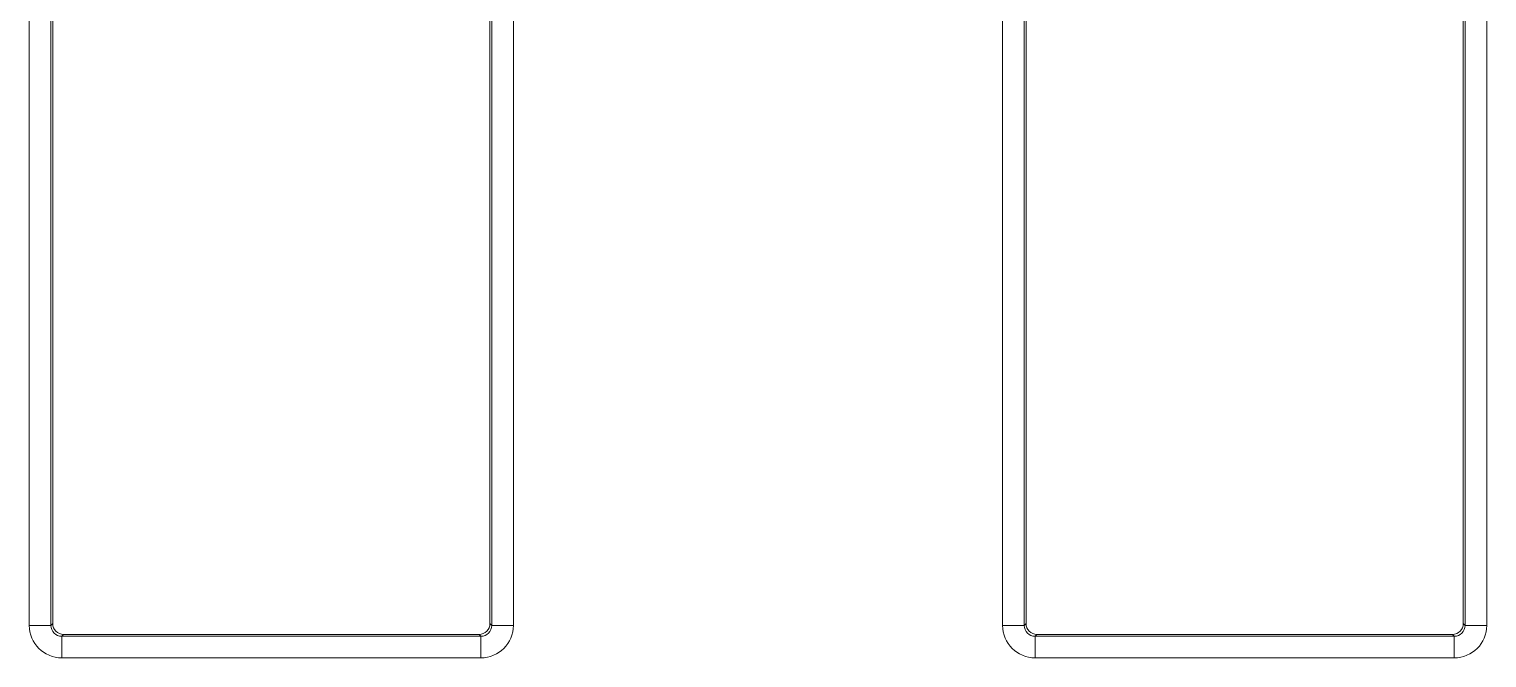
# Model space of a CAD drawing. Header units: millimetres. Extents: x 33157 to 59611, y -29750 to 1750.
# Drawn here: x 54966.7 to 55034.1, y 262.6 to 291.7 of the extents above; entities that cross this region are included whole.
import ezdxf

# ---------------------------------------------------------------- set-up
doc = ezdxf.new("R2010")
doc.units = ezdxf.units.MM
doc.layers.add('layer 1', color=7, linetype='Continuous', lineweight=18)

msp = doc.modelspace()

# ---------------------------------------------------------------- linework, layer by layer
at = {"layer": 'layer 1', "lineweight": 9}
for p, q in [((54966.663, 318.907), (54966.663, 264.075)), ((54967.663, 318.907), (54967.663, 264.075)), ((54967.749, 318.822), (54967.749, 264.16)), ((54987.961, 318.822), (54987.961, 264.16)), ((54988.046, 318.907), (54988.046, 264.075)), ((54989.046, 318.907), (54989.046, 264.075)), ((55011.663, 318.907), (55011.663, 264.075)), ((55012.663, 318.907), (55012.663, 264.075)), ((55012.749, 318.822), (55012.749, 264.16)), ((55032.961, 318.822), (55032.961, 264.16)), ((55033.046, 318.907), (55033.046, 264.075)), ((55034.046, 318.907), (55034.046, 264.075)), ((54967.663, 264.075), (54967.663, 264.075)), ((54967.749, 264.16), (54967.749, 264.16)), ((54968.163, 263.575), (54968.163, 263.575)), ((54968.163, 263.575), (54968.163, 262.575)), ((54968.249, 263.66), (54968.249, 263.66)), ((54987.461, 263.66), (54987.461, 263.66)), ((54987.546, 263.575), (54987.546, 263.575)), ((54987.546, 263.575), (54987.546, 262.575)), ((54987.546, 263.575), (54987.546, 263.575)), ((54989.046, 264.075), (54989.046, 264.075)), ((55012.663, 264.075), (55012.663, 264.075)), ((55012.749, 264.16), (55012.749, 264.16)), ((55013.163, 263.575), (55013.163, 263.575)), ((55013.163, 263.575), (55013.163, 262.575)), ((55013.249, 263.66), (55013.249, 263.66)), ((55032.461, 263.66), (55032.461, 263.66)), ((55032.546, 263.575), (55032.546, 263.575)), ((55032.546, 263.575), (55032.546, 263.575)), ((55032.546, 263.575), (55032.546, 262.575)), ((55034.046, 264.075), (55034.046, 264.075)), ((54987.546, 262.575), (54987.546, 262.575)), ((55032.546, 262.575), (55032.546, 262.575))]:
    msp.add_line(p, q, dxfattribs=at)
for points in [[(54966.663, 264.075), (54966.663, 264.075), (54967.663, 264.075), (54967.663, 264.075)], [(54966.664, 264.075), (54966.664, 263.246), (54967.335, 262.575), (54968.163, 262.575)], [(54967.749, 264.16), (54967.749, 264.16), (54967.663, 264.075), (54967.663, 264.075)], [(54967.749, 264.16), (54967.749, 263.884), (54967.973, 263.66), (54968.249, 263.66)], [(54987.546, 263.575), (54987.546, 263.575), (54968.163, 263.575), (54968.163, 263.575)], [(54987.461, 263.66), (54987.461, 263.66), (54968.249, 263.66), (54968.249, 263.66)], [(54968.249, 263.66), (54968.249, 263.66), (54968.163, 263.575), (54968.163, 263.575)], [(54987.461, 263.66), (54987.461, 263.66), (54987.546, 263.575), (54987.546, 263.575)], [(54987.461, 263.66), (54987.737, 263.66), (54987.961, 263.884), (54987.961, 264.16)], [(54987.546, 262.575), (54988.375, 262.575), (54989.046, 263.246), (54989.046, 264.075)], [(54987.961, 264.16), (54987.961, 264.16), (54988.046, 264.075), (54988.046, 264.075)], [(54989.046, 264.075), (54989.046, 264.075), (54988.046, 264.075), (54988.046, 264.075)], [(55011.663, 264.075), (55011.663, 264.075), (55012.663, 264.075), (55012.663, 264.075)], [(55011.664, 264.075), (55011.664, 263.246), (55012.335, 262.575), (55013.163, 262.575)], [(55012.749, 264.16), (55012.749, 264.16), (55012.663, 264.075), (55012.663, 264.075)], [(55012.749, 264.16), (55012.749, 263.884), (55012.973, 263.66), (55013.249, 263.66)], [(55032.546, 263.575), (55032.546, 263.575), (55013.163, 263.575), (55013.163, 263.575)], [(55032.461, 263.66), (55032.461, 263.66), (55013.249, 263.66), (55013.249, 263.66)], [(55013.249, 263.66), (55013.249, 263.66), (55013.163, 263.575), (55013.163, 263.575)], [(55032.461, 263.66), (55032.461, 263.66), (55032.546, 263.575), (55032.546, 263.575)], [(55032.461, 263.66), (55032.737, 263.66), (55032.961, 263.884), (55032.961, 264.16)], [(55032.546, 262.575), (55033.375, 262.575), (55034.046, 263.246), (55034.046, 264.075)], [(55032.961, 264.16), (55032.961, 264.16), (55033.046, 264.075), (55033.046, 264.075)], [(55034.046, 264.075), (55034.046, 264.075), (55033.046, 264.075), (55033.046, 264.075)], [(54987.546, 262.575), (54987.546, 262.575), (54968.163, 262.575), (54968.163, 262.575)], [(55032.546, 262.575), (55032.546, 262.575), (55013.163, 262.575), (55013.163, 262.575)]]:
    msp.add_open_spline(points, degree=3, dxfattribs=at)
for points, knots in [([(54967.663, 264.075), (54967.663, 263.942), (54967.716, 263.815), (54967.81, 263.721), (54967.904, 263.627), (54968.031, 263.575), (54968.163, 263.575)], [0, 0, 0, 0, 171161.501969, 171161.501969, 171161.501969, 342323.003938, 342323.003938, 342323.003938, 342323.003938]), ([(54987.546, 263.575), (54987.679, 263.575), (54987.806, 263.627), (54987.9, 263.721), (54987.993, 263.815), (54988.046, 263.942), (54988.046, 264.075)], [0, 0, 0, 0, 171224.15516, 171224.15516, 171224.15516, 342448.31032, 342448.31032, 342448.31032, 342448.31032]), ([(55012.663, 264.075), (55012.663, 263.942), (55012.716, 263.815), (55012.81, 263.721), (55012.904, 263.627), (55013.031, 263.575), (55013.163, 263.575)], [0, 0, 0, 0, 171301.960222, 171301.960222, 171301.960222, 342603.920443, 342603.920443, 342603.920443, 342603.920443]), ([(55032.546, 263.575), (55032.679, 263.575), (55032.806, 263.627), (55032.9, 263.721), (55032.993, 263.815), (55033.046, 263.942), (55033.046, 264.075)], [0, 0, 0, 0, 171364.613413, 171364.613413, 171364.613413, 342729.226826, 342729.226826, 342729.226826, 342729.226826])]:
    msp.add_open_spline(points, degree=3, knots=knots, dxfattribs=at)

doc.saveas('drawing.dxf')
